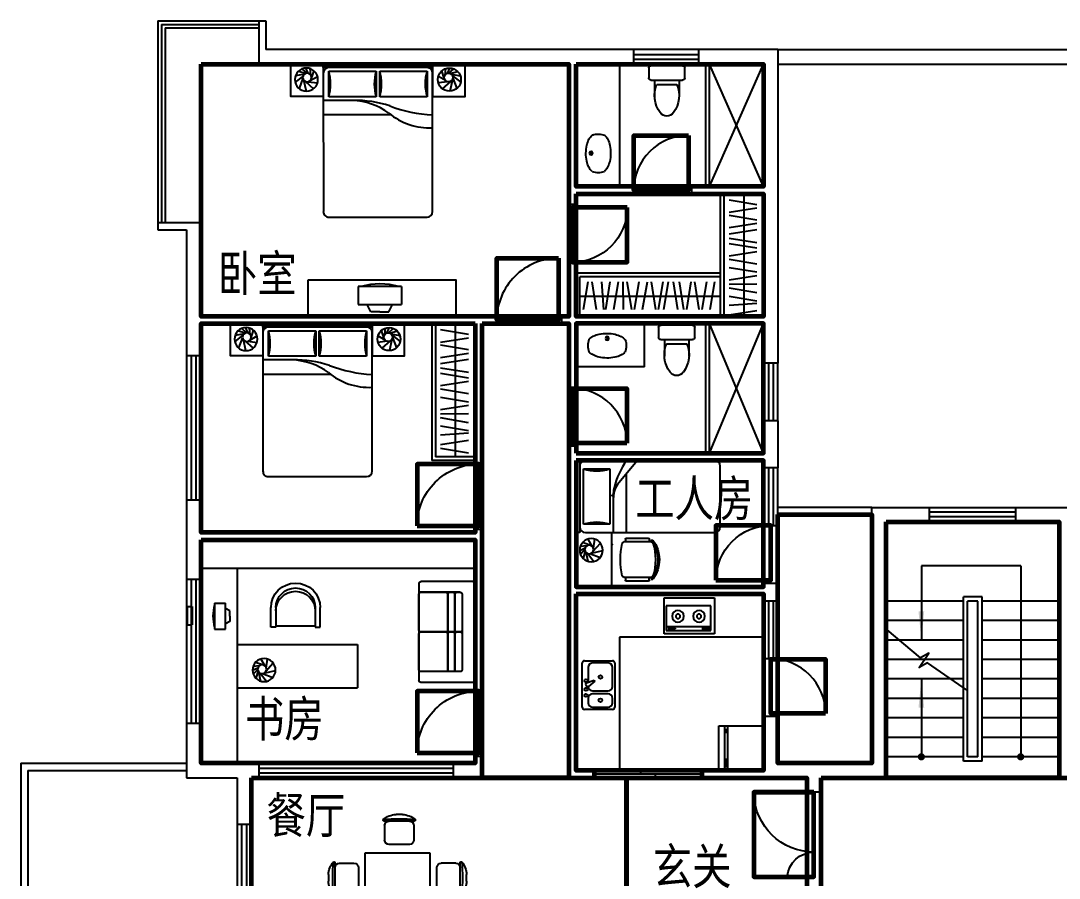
# Model space of a CAD drawing. Extents: x -503649 to -477249, y -718488 to -695588.
# Drawn here: x -503649 to -489249, y -707482 to -695588 of the extents above; entities that cross this region are included whole.
import ezdxf
from ezdxf.enums import TextEntityAlignment as Align

# ---------------------------------------------------------------- set-up
doc = ezdxf.new("R2010")
doc.units = 0
doc.header["$LTSCALE"] = 1000
doc.header["$MEASUREMENT"] = 0
doc.layers.get('0').update_dxf_attribs({"linetype": 'CONTINUOUS'})
for name, color, linetype in [('4-BACLONY', 6, 'CONTINUOUS'), ('7-SAN', 245, 'CONTINUOUS'), ('FURN', 8, 'CONTINUOUS'), ('I-FURN', 8, 'CONTINUOUS'), ('STAIR', 3, 'CONTINUOUS'), ('WALL', 2, 'CONTINUOUS'), ('WINDOW', 4, 'CONTINUOUS'), ('WINDOW_TEXT', 7, 'CONTINUOUS'), ('字', 7, 'CONTINUOUS')]:
    doc.layers.add(name, color=color, linetype=linetype)
for name, color, linetype, lineweight in [('GT_书房', 90, 'CONTINUOUS', 60), ('GT_卧室', 1, 'CONTINUOUS', 60), ('GT_卫生间', 5, 'CONTINUOUS', 60), ('GT_厨房', 4, 'CONTINUOUS', 60), ('GT_楼梯', 130, 'CONTINUOUS', 60), ('GT_玄关', 40, 'CONTINUOUS', 60), ('GT_衣帽间', 90, 'CONTINUOUS', 60), ('GT_过道', 30, 'CONTINUOUS', 60), ('GT_门', 3, 'CONTINUOUS', 60), ('GT_阳台', 6, 'CONTINUOUS', 60), ('GT_餐厅', 3, 'CONTINUOUS', 60)]:
    doc.layers.add(name, color=color, linetype=linetype, lineweight=lineweight)
doc.styles.add('-宋体', font='', dxfattribs={"width": 0.6})
doc.styles.add('ATT', font='TXT')
doc.styles.add('DIM_FONT', font='ZBTXT.shx', dxfattribs={"width": 0.8})
doc.styles.add('SIMPLEX', font='SIMPLEX.SHX')
doc.styles.get('-宋体').set_extended_font_data('SimSun')

# ---------------------------------------------------------------- blocks, each defined once
blk = doc.blocks.new('_ARROW')
blk.add_solid([(0, 0), (-1, 0.1), (-1, -0.1)])
blk = doc.blocks.new('M_A17ORW')
at = {"const_width": 0.02}
for points in [[(-0.481, -0.001), (-0.481, -0.308)], [(0.481, 0.001), (0.481, -0.691)]]:
    blk.add_lwpolyline(points, dxfattribs=at)
for centre, radius, start, end in [((-0.501, -0.003), 0.307, 274.2492, 0.2101), ((0.505, 0.002), 0.699, 180.2762, 268.0603)]:
    blk.add_arc(centre, radius, start, end)
blk = doc.blocks.new('_WBLK')
for p, q in [((-0.5, 0.5), (0.5, 0.5)), ((0.5, 0.1667), (-0.5, 0.1667)), ((0.5, -0.1667), (-0.5, -0.1667)), ((-0.5, -0.5), (0.5, -0.5))]:
    blk.add_line(p, q)
at = {"layer": 'WINDOW_TEXT', "style": 'SIMPLEX', "flags": 9}
blk.add_attdef('A', text='', height=1, dxfattribs=at).set_placement((0, 1.5), align=Align.MIDDLE)
blk = doc.blocks.new('_DBLK')
blk.add_line((-0.45, 0), (-0.45, -0.95))
blk.add_arc((-0.45, 0), 0.95, 270, 0)
at = {"layer": 'WINDOW_TEXT', "style": 'SIMPLEX', "flags": 9}
blk.add_attdef('A', text='', height=1, dxfattribs=at).set_placement((0, 1.5), align=Align.MIDDLE)
blk = doc.blocks.new('M_C5')
for p, q in [((-60, 63), (-50, 152)), ((-28, 86), (7, 160)), ((-9, 88), (59, 149)), ((-54, -14), (-154, 45)), ((-71, 21), (-106, 120)), ((12, 83), (112, 114)), ((26, 75), (152, 50)), ((42, 53), (156, -35)), ((48, 21), (102, -123)), ((-26, -30), (-153, -47)), ((14, -26), (-99, -126)), ((41, -2), (5, -160))]:
    blk.add_line(p, q)
for centre, radius in [((0, 0), 160), ((-11, 28), 60)]:
    blk.add_circle(centre, radius)
at = {"width": 0.8, "flags": 9}
for tag in ['XSIZE', 'YSIZE']:
    blk.add_attdef(tag, (0, 0), '', height=0.5, dxfattribs=at)
blk = doc.blocks.new('A$C5AB8049F')
for p, q in [((1964, 2125), (450, 2124)), ((450, 2074), (450, 2124)), ((1964, 2074), (450, 2074)), ((526, 2023), (1182, 2023)), ((526, 1670), (526, 2023)), ((1182, 2023), (1182, 1670)), ((1232, 2023), (1889, 2024)), ((1232, 1670), (1232, 2023)), ((1889, 2024), (1889, 1670)), ((1964, 2074), (1964, 2125)), ((450, 1998), (451, 76)), ((1965, 76), (1964, 1998)), ((867, 1620), (450, 1619)), ((1182, 1670), (526, 1670)), ((1889, 1670), (1232, 1670)), ((1384, 1418), (450, 1418)), ((526, 0), (1889, 0))]:
    blk.add_line(p, q)
for points in [[(450, 2124), (450, 1674), (0, 1674), (0, 2124)], [(1965, 2124), (1965, 1674), (2415, 1674), (2415, 2124)]]:
    blk.add_lwpolyline(points, close=True)
for centre, radius, start, end in [((526, 1998), 75.7, 90.0165, 180.0165), ((-80, 1846), 631, 343.7563, 16.2767), ((1788, 1847), 631, 163.7563, 196.2767), ((627, 1847), 631, 343.7563, 16.2767), ((2494, 1847), 631, 163.7563, 196.2767), ((1889, 1998), 75.7, 0.0165, 90.0165), ((813, 693), 928, 53.9762, 87.4767), ((888, 36), 1584, 72.2132, 90.7584), ((1926, 2131), 892, 230.4704, 272.4493), ((2049, 3273), 1857, 248.6096, 267.4005), ((526, 76), 75.7, 180.0165, 270.0165), ((1889, 76), 75.7, 270.0165, 0.0165)]:
    blk.add_arc(centre, radius, start, end)
at = {"extrusion": (0, 0, -1), "zscale": -1, "rotation": 359.983475791321}
blk.add_blockref('M_C5', (-216, 1908), dxfattribs=at)
at = {"rotation": 359.9834757913209}
blk.add_blockref('M_C5', (2199, 1908), dxfattribs=at)
blk = doc.blocks.new('A$C748C4E89')
for p, q in [((-250, 0), (-250, -600)), ((-250, 0), (0, 0)), ((0, -600), (0, 0)), ((100, -175), (0, -125)), ((100, -300), (100, -175)), ((100, -425), (0, -475)), ((100, -300), (100, -425)), ((-250, -600), (0, -600))]:
    blk.add_line(p, q)
blk.add_arc((637.5, -300), 925, 163.62955, 196.37045)
blk = doc.blocks.new('A$C465575F6')
for p, q in [((0, 529), (0, 669)), ((30, 699), (470, 699)), ((500, 669), (500, 529)), ((470, 499), (30, 499)), ((80, 499), (80, 269)), ((390, 439), (110, 439)), ((420, 499), (420, 269))]:
    blk.add_line(p, q)
for centre, radius, start, end in [((30, 669), 30, 90, 180), ((470, 669), 30, 0, 90), ((30, 529), 30, 180, 270), ((477, 286), 398, 157.4505, 216.6381), ((23, 286), 398, 323.3619, 22.5495), ((470, 529), 30, 270, 0), ((250, 110), 110, 213.4509, 326.5491)]:
    blk.add_arc(centre, radius, start, end)
blk = doc.blocks.new('A$C7F224953')
for p, q in [((513, 86, 0), (516, 88, 0)), ((516, 92, 0), (516, 89, 0))]:
    blk.add_line(p, q)
at = {"elevation": 0}
for points in [[(513, 261, 0.091341), (457, 304, 0.066287), (374, 332, 0.052428), (263, 343, 0.052428), (153, 330, 0.066287), (70, 300, 0.091756), (14, 256, 0.171377)], [(12, 87, -0.172546), (14, 256, -0.726395)], [(518, 91, 0.172546), (514, 261, 0.726395)], [(12, 87, 0.098208), (73, 40, 0.066287), (156, 11, 0.052428), (266, 1, 0.052428), (376, 13, 0.066287), (459, 43, 0.093876), (516, 89, 0.171377)]]:
    blk.add_lwpolyline(points, format="xyb", dxfattribs=at)
for radius in [25, 15]:
    blk.add_circle((266, 71, 0), radius)
blk.add_arc((515, 89, 0), 1, 311.8531, 0.5307)
at = {"style": 'DIM_FONT', "oblique": 0, "width": 0.8, "flags": 9}
for tag in ['YSIZE', 'XSIZE', 'YSIZE', 'XSIZE']:
    blk.add_attdef(tag, (266, 1, 0), '', height=0.5, rotation=180.5307, dxfattribs=at)
blk = doc.blocks.new('11PTVN02')
at = {"color": 0, "linetype": 'ByBlock'}
for p, q in [((14, 24), (4, 24)), ((4, 24), (4, 0)), ((14, 0), (14, 24)), ((0, 17), (4, 19)), ((0, 12), (0, 17)), ((0, 12), (0, 7)), ((0, 7), (4, 5)), ((14, 0), (4, 0))]:
    blk.add_line(p, q, dxfattribs=at)
blk.add_arc((-21.5, 12), 37, 343.62955, 16.37045, dxfattribs=at)
at = {"color": 0, "linetype": 'ByBlock', "style": 'ATT'}
for tag, p, flags in [('ITEM', (1, -12), 3), ('ROOM_NUMBER', (1, -20), 1), ('WIDTH', (1, -29), 3), ('DEPTH', (1, -38), 3)]:
    blk.add_attdef(tag, p, '', height=6, dxfattribs=dict(at, flags=flags))
blk = doc.blocks.new('-TV')
at = {"xscale": 25, "yscale": 25, "zscale": 25}
blk.add_blockref('11PTVN02', (-1, -1), dxfattribs=at)
blk = doc.blocks.new('A$C0A37780B')
at = {"layer": 'FURN'}
for p, q in [((0, 0, 0), (0, 273, 0)), ((68, 273, 0), (68, 0, 0)), ((614, 273, 0), (614, 0, 0)), ((683, 0, 0), (683, 273, 0)), ((614, 23, 0), (68, 23, 0)), ((68, 0, 0), (0, 0, 0)), ((614, 0, 0), (683, 0, 0))]:
    blk.add_line(p, q, dxfattribs=at)
for centre, radius in [((341, 273), 341), ((341, 273), 273), ((341, 227), 273)]:
    blk.add_arc(centre, radius, 0, 180, dxfattribs=at)
blk = doc.blocks.new('M_C35IFY')
for p, q in [((-675, 1), (675, 1)), ((-550, -574), (-550, 1)), ((550, -574), (550, 1)), ((-700, -754), (-700, -24)), ((700, -754), (700, -24)), ((-525, -599), (525, -599)), ((-675, -779), (675, -779))]:
    blk.add_line(p, q)
for points in [[(-525, -399), (-25, -399, 0.414214), (0, -374), (0, -24, 0.414214), (-25, 1), (-525, 1, 0.414214), (-550, -24), (-550, -374, 0.414214)], [(25, -399), (525, -399, 0.414214), (550, -374), (550, -24, 0.414214), (525, 1), (25, 1, 0.414214), (0, -24), (0, -374, 0.414214)], [(-525, -499), (-25, -499, 0.414214), (0, -474), (0, -424, 0.414214), (-25, -399), (-525, -399, 0.414214), (-550, -424), (-550, -474, 0.414214)], [(25, -499), (525, -499, 0.414214), (550, -474), (550, -424, 0.414214), (525, -399), (25, -399, 0.414214), (0, -424), (0, -474, 0.414214)], [(-525, -599), (-25, -599, 0.414214), (0, -574), (0, -524, 0.414214), (-25, -499), (-525, -499, 0.414214), (-550, -524), (-550, -574, 0.414214)], [(25, -599), (525, -599, 0.414214), (550, -574), (550, -524, 0.414214), (525, -499), (25, -499, 0.414214), (0, -524), (0, -574, 0.414214)]]:
    blk.add_lwpolyline(points, format="xyb", close=True)
for centre, start, end in [((-675, -24), 90, 180), ((675, -24), 360, 90), ((-525, -574), 180, 270), ((525, -574), 270, 360), ((-675, -754), 180, 270), ((675, -754), 270, 360)]:
    blk.add_arc(centre, 25, start, end)
at = {"width": 0.8, "flags": 9}
for tag in ['XSIZE', 'YSIZE']:
    blk.add_attdef(tag, (0, 0), '', height=0.5, dxfattribs=at)
blk = doc.blocks.new('A$C48275918')
at = {"linetype": 'ByBlock'}
for p, q in [((52, 1000), (0, 1000)), ((0, 1000), (0, 0)), ((52, 1000), (52, 0)), ((104, 883), (467, 883)), ((104, 117), (104, 883)), ((1922, 1000), (130, 1000)), ((467, 883), (467, 117)), ((853, 1000), (593, 690)), ((2000, 78), (2000, 922)), ((701, 0), (701, 818)), ((519, 0), (519, 551)), ((467, 117), (104, 117)), ((52, 0), (0, 0)), ((130, 0), (1922, 0))]:
    blk.add_line(p, q, dxfattribs=at)
for centre, radius, start, end in [((130, 922), 77.9, 90, 180), ((286, 1506), 649, 253.7398, 286.2602), ((1556, 378), 1057, 143.9798, 166.6072), ((1922, 922), 77.9, 0, 90), ((831, 489), 312, 139.8941, 180), ((831, 551), 312, 166.6072, 180), ((130, 78), 77.9, 180, 270), ((286, -506), 649, 73.7398, 106.2602), ((1922, 78), 77.9, 270, 0)]:
    blk.add_arc(centre, radius, start, end, dxfattribs=at)
blk = doc.blocks.new('A$C18F21210')
at = {"xscale": -1, "rotation": 90}
blk.add_blockref('A$C48275918', (1000, 0), dxfattribs=at)
blk = doc.blocks.new('Chair-02')
at = {"color": 0, "linetype": 'ByBlock'}
for p, q in [((-295, 150), (-295, 461)), ((-285, 471), (-255, 471)), ((-245, 108), (-245, 494)), ((245, 494), (245, 108)), ((255, 471), (285, 471)), ((295, 461), (295, 150)), ((-285, 140), (-255, 140)), ((-270, 117), (-270, 90)), ((285, 140), (255, 140)), ((270, 118), (270, 91))]:
    blk.add_line(p, q, dxfattribs=at)
for points in [[(-245, 494, -0.296113), (-223, 516, -0.104755)], [(245, 494, 0.296113), (223, 516, 0.104755)]]:
    blk.add_lwpolyline(points, format="xyb", dxfattribs=at)
for centre, radius, start, end in [((-285, 461), 10, 90, 180), ((-255, 461), 10, 360, 90), ((0, -512), 1052, 77.6441, 102.3559), ((255, 461), 10, 90, 180), ((285, 461), 10, 0, 90), ((-285, 150), 10, 180, 270), ((-255, 150), 10, 270, 0), ((255, 150), 10, 180, 270), ((285, 150), 10, 270, 0), ((-1, 443), 423, 230.367, 309.7928), ((-1, 447), 447, 232.9227, 307.2055), ((-225, 108), 20, 180, 250.8394), ((-1, 837), 783, 252.8751, 287.2691), ((225, 108), 20, 289.3223, 0)]:
    blk.add_arc(centre, radius, start, end, dxfattribs=at)
blk = doc.blocks.new('A$C4151635E')
for p, q in [((501, 700), (1, 700)), ((1, 700), (1, 0)), ((114, 51), (114, 673)), ((114, 673), (456, 673)), ((400, 673), (400, 51)), ((423, 641), (434, 641)), ((432, 630), (449, 630)), ((432, 566), (432, 630)), ((449, 630), (449, 566)), ((456, 673), (456, 51)), ((501, 0), (501, 700)), ((424, 549), (434, 549)), ((449, 566), (432, 566)), ((423, 168), (434, 168)), ((432, 93), (432, 157)), ((432, 157), (449, 157)), ((449, 157), (449, 93)), ((456, 51), (114, 51)), ((424, 76), (434, 76)), ((449, 93), (432, 93)), ((1, 0), (501, 0))]:
    blk.add_line(p, q)
for points in [[(424, 549, -0.259034), (420, 551, -0.076276), (416, 563, -0.036515), (413, 576, -0.026615), (412, 595, -0.026615), (413, 614, -0.036515), (416, 627, -0.076276), (420, 639, -0.259034), (424, 641, -0.078462), (425, 641, -0.056762)], [(434, 549, -0.259034), (431, 551, -0.076276), (426, 563, -0.036515), (424, 576, -0.026615), (423, 595, -0.026615), (424, 614, -0.036515), (426, 627, -0.076276), (431, 639, -0.259034), (434, 641, -0.259034), (438, 639, -0.056762), (442, 630, -0.036515)], [(444, 566, -0.008736), (443, 563, -0.076276), (438, 551, -0.259034), (434, 549, -0.259034)], [(424, 76, -0.259034), (420, 78, -0.076276), (416, 90, -0.036515), (413, 103, -0.026615), (412, 122, -0.026615), (413, 141, -0.036515), (416, 154, -0.076276), (420, 166, -0.259034), (424, 168, -0.078462), (425, 168, -0.056762)], [(434, 76, -0.259034), (431, 78, -0.076276), (426, 90, -0.036515), (424, 103, -0.026615), (423, 122, -0.026615), (424, 141, -0.036515), (426, 154, -0.076276), (431, 166, -0.259034), (434, 168, -0.259034), (438, 166, -0.056762), (442, 157, -0.036515)], [(444, 93, -0.008736), (443, 90, -0.076276), (438, 78, -0.259034), (434, 76, -0.259034)]]:
    blk.add_lwpolyline(points, format="xyb")
for centre, radius in [((259, 508), 82.5), ((259, 508), 31.6), ((259, 216), 82.5), ((259, 216), 31.6)]:
    blk.add_circle(centre, radius)
at = {"style": 'DIM_FONT', "oblique": -180, "text_generation_flag": 4, "width": 0.8, "flags": 9}
for tag in ['YSIZE', 'XSIZE']:
    blk.add_attdef(tag, (1, 700), '', height=0.5, rotation=270, dxfattribs=at)
blk = doc.blocks.new('M_E25ESP')
at = {"color": 0, "linetype": 'ByBlock'}
for p, q in [((0, -307), (0, 307)), ((31, 338), (419, 338)), ((358, 307), (143, 307)), ((450, 307), (450, -307)), ((82, 245), (82, 40)), ((419, -20), (419, 245)), ((48, 2), (57, -12)), ((59, 31), (163, 70)), ((173, 53), (87, -18)), ((163, 70), (173, 53)), ((143, -82), (358, -82)), ((358, -123), (143, -123)), ((82, -184), (82, -245)), ((419, -245), (419, -184)), ((419, -338), (31, -338)), ((143, -307), (358, -307))]:
    blk.add_line(p, q, dxfattribs=at)
for centre, radius in [((51, 61), 20.5), ((251, 112), 25.6), ((51, -61), 20.5), ((51, -143), 20.5), ((251, -210), 25.6)]:
    blk.add_circle(centre, radius, dxfattribs=at)
for centre, radius, start, end in [((31, 307), 30.7, 90, 180), ((143, 245), 61.4, 90, 180), ((358, 245), 61.4, 0, 90), ((419, 307), 30.7, 0, 90), ((66, 12), 20.5, 110.5377, 210), ((74, -2), 20.5, 210, 309.4623), ((143, -20), 61.4, 180, 270), ((143, -184), 61.4, 90, 180), ((358, -20), 61.4, 270, 0), ((358, -184), 61.4, 0, 90), ((143, -245), 61.4, 180, 270), ((358, -245), 61.4, 270, 0), ((31, -307), 30.7, 180, 270), ((419, -307), 30.7, 270, 0)]:
    blk.add_arc(centre, radius, start, end, dxfattribs=at)
at = {"style": 'DIM_FONT', "width": 0.8, "flags": 9}
for tag in ['XSIZE', 'YSIZE']:
    blk.add_attdef(tag, (0, 0), '', height=0.5, dxfattribs=at)
blk = doc.blocks.new('A$C4ACD359F')
at = {"layer": '7-SAN'}
for p, q in [((0, -621), (0, 0)), ((0, 0), (621, 0)), ((497, 0), (497, -621)), ((538, 0), (538, -621)), ((621, 0), (621, -621)), ((517, -41), (517, -166)), ((517, -517), (517, -580)), ((621, -621), (0, -621))]:
    blk.add_line(p, q, dxfattribs=at)
blk = doc.blocks.new('M_C30XGI')
for p, q in [((-869, 988), (-409, 988)), ((-689, 1088), (-589, 1088)), ((-238, 988), (222, 988)), ((-57, 1088), (42, 1088)), ((394, 988), (854, 988)), ((574, 1088), (673, 1088)), ((-864, 920), (-864, 695)), ((-414, 920), (-414, 695)), ((-233, 920), (-233, 695)), ((217, 920), (217, 695)), ((399, 920), (399, 695)), ((849, 920), (849, 695)), ((-1023, 524), (-1023, -476)), ((977, 524), (-1023, 524)), ((-797, 628), (-482, 628)), ((-165, 628), (150, 628)), ((466, 628), (781, 628)), ((977, -476), (977, 524)), ((-1514, -232), (-1514, 228)), ((-1447, 223), (-1222, 223)), ((1400, 223), (1175, 223)), ((1467, 228), (1467, -232)), ((-1614, -52), (-1614, 47)), ((-1154, -160), (-1154, 155)), ((1107, 155), (1107, -160)), ((1567, 47), (1567, -52)), ((-1447, -227), (-1222, -227)), ((1400, -227), (1175, -227)), ((-1023, -476), (977, -476)), ((-482, -580), (-797, -580)), ((150, -580), (-165, -580)), ((781, -580), (466, -580)), ((-864, -873), (-864, -648)), ((-414, -873), (-414, -648)), ((-233, -873), (-233, -648)), ((217, -873), (217, -648)), ((399, -873), (399, -648)), ((849, -873), (849, -648)), ((-409, -940), (-869, -940)), ((222, -940), (-238, -940)), ((854, -940), (394, -940)), ((-589, -1040), (-689, -1040)), ((42, -1040), (-57, -1040)), ((673, -1040), (574, -1040))]:
    blk.add_line(p, q)
for centre, radius, start, end in [((-878, 1004), 10, 130.7265, 202.67), ((-869, 1008), 20, 202.67, 270), ((-679, 772), 316, 91.7651, 130.7265), ((-639, -1690), 2713, 84.8023, 95.1977), ((-797, 920), 67.5, 90, 180), ((-599, 772), 316, 49.2735, 88.2349), ((-482, 920), 67.5, 0, 90), ((-409, 1008), 20, 270, 337.33), ((-400, 1004), 10, 337.33, 49.2735), ((-247, 1004), 10, 130.7265, 202.67), ((-238, 1008), 20, 202.67, 270), ((-48, 772), 316, 91.7651, 130.7265), ((-8, -1690), 2713, 84.8023, 95.1977), ((-165, 920), 67.5, 90, 180), ((32, 772), 316, 49.2735, 88.2349), ((150, 920), 67.5, 0, 90), ((222, 1008), 20, 270, 337.33), ((232, 1004), 10, 337.33, 49.2735), ((384, 1004), 10, 130.7265, 202.67), ((394, 1008), 20, 202.67, 270), ((584, 772), 316, 91.7651, 130.7265), ((624, -1690), 2713, 84.8023, 95.1977), ((466, 920), 67.5, 90, 180), ((664, 772), 316, 49.2735, 88.2349), ((781, 920), 67.5, 0, 90), ((854, 1008), 20, 270, 337.33), ((863, 1004), 10, 337.33, 49.2735), ((-797, 695), 67.5, 180, 270), ((-482, 695), 67.5, 270, 0), ((-165, 695), 67.5, 180, 270), ((150, 695), 67.5, 270, 0), ((466, 695), 67.5, 180, 270), ((781, 695), 67.5, 270, 0), ((-1299, 38), 316, 139.2735, 178.2349), ((1164, -2), 2713, 174.8023, 185.1977), ((-1530, 237), 10, 67.33, 139.2735), ((-1534, 228), 20, 0, 67.33), ((-1447, 155), 67.5, 90, 180), ((-1222, 155), 67.5, 0, 90), ((1175, 155), 67.5, 90, 180), ((1400, 155), 67.5, 0, 90), ((1487, 228), 20, 112.67, 180), ((1484, 237), 10, 40.7265, 112.67), ((-1210, -2), 2713, 354.8023, 5.1977), ((1252, 38), 316, 1.7651, 40.7265), ((-1299, -42), 316, 181.7651, 220.7265), ((-1447, -160), 67.5, 180, 270), ((-1222, -160), 67.5, 270, 0), ((1175, -160), 67.5, 180, 270), ((1400, -160), 67.5, 270, 0), ((1252, -42), 316, 319.2735, 358.2349), ((-1530, -241), 10, 220.7265, 292.67), ((-1534, -232), 20, 292.67, 0), ((1487, -232), 20, 180, 247.33), ((1484, -241), 10, 247.33, 319.2735), ((-797, -648), 67.5, 90, 180), ((-482, -648), 67.5, 0, 90), ((-165, -648), 67.5, 90, 180), ((150, -648), 67.5, 0, 90), ((466, -648), 67.5, 90, 180), ((781, -648), 67.5, 0, 90), ((-869, -960), 20, 90, 157.33), ((-878, -957), 10, 157.33, 229.2735), ((-797, -873), 67.5, 180, 270), ((-482, -873), 67.5, 270, 0), ((-409, -960), 20, 22.67, 90), ((-400, -957), 10, 310.7265, 22.67), ((-247, -957), 10, 157.33, 229.2735), ((-238, -960), 20, 90, 157.33), ((-165, -873), 67.5, 180, 270), ((150, -873), 67.5, 270, 0), ((222, -960), 20, 22.67, 90), ((232, -957), 10, 310.7265, 22.67), ((384, -957), 10, 157.33, 229.2735), ((394, -960), 20, 90, 157.33), ((466, -873), 67.5, 180, 270), ((781, -873), 67.5, 270, 0), ((854, -960), 20, 22.67, 90), ((863, -957), 10, 310.7265, 22.67), ((-679, -725), 316, 229.2735, 268.2349), ((-639, 1737), 2713, 264.8023, 275.1977), ((-599, -725), 316, 271.7651, 310.7265), ((-8, 1737), 2713, 264.8023, 275.1977), ((-48, -725), 316, 229.2735, 268.2349), ((32, -725), 316, 271.7651, 310.7265), ((584, -725), 316, 229.2735, 268.2349), ((624, 1737), 2713, 264.8023, 275.1977), ((664, -725), 316, 271.7651, 310.7265)]:
    blk.add_arc(centre, radius, start, end)
at = {"width": 0.8, "flags": 9}
for tag in ['XSIZE', 'YSIZE']:
    blk.add_attdef(tag, (0, 0), '', height=0.5, dxfattribs=at)

msp = doc.modelspace()

# ---------------------------------------------------------------- linework, layer by layer
at = {"layer": '4-BACLONY'}
for p, q in [((-493149, -695988), (-487749, -695988)), ((-493149, -696188), (-487749, -696188)), ((-491849, -702338), (-493149, -702338)), ((-491849, -702438), (-493149, -702438)), ((-503649, -705888), (-501349, -705888)), ((-503649, -705888), (-503649, -710088)), ((-503549, -705988), (-503549, -709988)), ((-503549, -705988), (-501349, -705988))]:
    msp.add_line(p, q, dxfattribs=at)
at = {"layer": '7-SAN'}
for p, q in [((-495349, -696188), (-495349, -697888)), ((-494149, -697888), (-494149, -696188)), ((-494099, -697888), (-494099, -696188)), ((-494099, -697888), (-493349, -696188)), ((-493349, -697888), (-494099, -696188)), ((-494999, -700388), (-494999, -699788)), ((-494149, -701588), (-494149, -699788)), ((-494099, -701588), (-494099, -699788)), ((-494099, -701588), (-493349, -699788)), ((-493349, -701588), (-494099, -699788)), ((-494999, -700388), (-495949, -700388)), ((-495349, -704138), (-495349, -705988)), ((-493349, -704138), (-495349, -704138))]:
    msp.add_line(p, q, dxfattribs=at)
at = {"layer": 'FURN'}
for p, q in [((-497349, -703188), (-501149, -703188)), ((-500649, -703188), (-500649, -705888)), ((-501339, -703712), (-501273, -703712)), ((-501339, -703974), (-501339, -703712)), ((-501273, -703712), (-501273, -703969)), ((-501277, -703974), (-501339, -703974)), ((-500649, -704240, 0), (-498982, -704240, 0)), ((-498982, -704240, 0), (-498982, -704840, 0)), ((-500649, -704840, 0), (-498982, -704840, 0))]:
    msp.add_line(p, q, dxfattribs=at)
for p in [(-495449, -702171), (-495449, -702855)]:
    msp.add_point(p, dxfattribs=at)
at = {"layer": 'GT_书房'}
msp.add_lwpolyline([(-501149, -702788), (-497349, -702788), (-497349, -705888), (-501149, -705888), (-501149, -702788)], dxfattribs=at)
at = {"layer": 'GT_卧室'}
for points in [[(-501149, -696188), (-496049, -696188), (-496049, -699688), (-501149, -699688), (-501149, -696188)], [(-497349, -699788), (-497349, -702688), (-501149, -702688), (-501149, -699788), (-497349, -699788)], [(-495949, -701688), (-495949, -703438), (-493349, -703438), (-493349, -701688), (-495949, -701688)]]:
    msp.add_lwpolyline(points, dxfattribs=at)
at = {"layer": 'GT_卫生间'}
for points in [[(-495949, -696188), (-493349, -696188), (-493349, -697888), (-495949, -697888), (-495949, -696188)], [(-495949, -701588), (-493349, -701588), (-493349, -699788), (-495949, -699788), (-495949, -701588)]]:
    msp.add_lwpolyline(points, dxfattribs=at)
at = {"layer": 'GT_厨房'}
msp.add_lwpolyline([(-495949, -703538), (-493349, -703538), (-493349, -705988), (-495949, -705988), (-495949, -703538)], dxfattribs=at)
at = {"layer": 'GT_楼梯'}
msp.add_lwpolyline([(-491649, -702538), (-489249, -702538), (-489249, -706088), (-491649, -706088), (-491649, -702538)], dxfattribs=at)
at = {"layer": 'GT_玄关'}
msp.add_lwpolyline([(-495249, -706088), (-492749, -706088), (-492749, -710088), (-495249, -710088), (-495249, -706088)], dxfattribs=at)
at = {"layer": 'GT_衣帽间'}
msp.add_lwpolyline([(-495949, -697988), (-493349, -697988), (-493349, -699688), (-495949, -699688), (-495949, -697988)], dxfattribs=at)
at = {"layer": 'GT_过道'}
for points in [[(-497249, -699788), (-496049, -699788), (-496049, -706088), (-497249, -706088), (-497249, -699788)], [(-492549, -706088), (-488349, -706088), (-488349, -707688), (-492549, -707688), (-492549, -706088)]]:
    msp.add_lwpolyline(points, dxfattribs=at)
at = {"layer": 'GT_门'}
for points in [[(-494389, -697178), (-494389, -697938), (-495149, -697938), (-495149, -697178), (-494389, -697178)], [(-495239, -698178), (-495999, -698178), (-495999, -698938), (-495239, -698938), (-495239, -698178)], [(-496194, -698883), (-496194, -699738), (-497049, -699738), (-497049, -698883), (-496194, -698883)], [(-495245, -701448), (-496005, -701448), (-496005, -700688), (-495245, -700688), (-495245, -701448)], [(-498154, -702593), (-497299, -702593), (-497299, -701738), (-498154, -701738), (-498154, -702593)], [(-494009, -703348), (-493249, -703348), (-493249, -702588), (-494009, -702588), (-494009, -703348)], [(-492489, -705198), (-493249, -705198), (-493249, -704445), (-492489, -704445), (-492489, -705198)], [(-498154, -705743), (-497299, -705743), (-497299, -704888), (-498154, -704888), (-498154, -705743)], [(-495699, -705988), (-495699, -706088), (-494199, -706088), (-494199, -705988), (-495699, -705988)], [(-492652, -706288), (-493486, -706288), (-493486, -707465), (-492651, -707465), (-492652, -706288)]]:
    msp.add_lwpolyline(points, dxfattribs=at)
at = {"layer": 'GT_阳台'}
msp.add_lwpolyline([(-493149, -702438), (-491849, -702438), (-491849, -705888), (-493149, -705888), (-493149, -702438)], dxfattribs=at)
at = {"layer": 'GT_餐厅'}
msp.add_lwpolyline([(-500449, -706088), (-495249, -706088), (-495249, -709888), (-500449, -709888), (-500449, -706088)], dxfattribs=at)
at = {"layer": 'I-FURN'}
for p, q in [((-493949, -697988), (-493949, -699688)), ((-493899, -697988), (-493899, -699688)), ((-493442, -698140), (-493828, -698077)), ((-493624, -697988), (-493624, -699688)), ((-493828, -698244), (-493442, -698184)), ((-493442, -698353), (-493828, -698290)), ((-493828, -698458), (-493442, -698397)), ((-493828, -698543), (-493442, -698482)), ((-493442, -698669), (-493828, -698606)), ((-493442, -698744), (-493828, -698681)), ((-493828, -698849), (-493442, -698788)), ((-493442, -698965), (-493828, -698899)), ((-493949, -699088), (-495949, -699088)), ((-495949, -699688), (-495949, -699088)), ((-493442, -699077), (-493828, -699014)), ((-495899, -699688), (-495899, -699138)), ((-493949, -699138), (-495899, -699138)), ((-495846, -699595), (-495783, -699209)), ((-495730, -699209), (-495669, -699595)), ((-495596, -699209), (-495567, -699595)), ((-495537, -699595), (-495474, -699209)), ((-495425, -699595), (-495359, -699209)), ((-495301, -699209), (-495296, -699595)), ((-495243, -699209), (-495182, -699595)), ((-495138, -699595), (-495076, -699209)), ((-495026, -699595), (-494960, -699209)), ((-494910, -699209), (-494849, -699595)), ((-494806, -699595), (-494743, -699209)), ((-494730, -699595), (-494667, -699209)), ((-494604, -699209), (-494543, -699595)), ((-494519, -699209), (-494458, -699595)), ((-494415, -699595), (-494352, -699209)), ((-494306, -699209), (-494245, -699595)), ((-494201, -699595), (-494138, -699209)), ((-494089, -699595), (-494023, -699209)), ((-493828, -699181), (-493442, -699121)), ((-493828, -699240), (-493442, -699235)), ((-493442, -699364), (-493828, -699297)), ((-493949, -699413), (-495899, -699413)), ((-493442, -699476), (-493828, -699413)), ((-493828, -699534), (-493442, -699506)), ((-493828, -699668), (-493442, -699608)), ((-497949, -699788), (-497949, -701688)), ((-497899, -699788), (-497899, -701638)), ((-497624, -699788), (-497624, -701638)), ((-497442, -699940), (-497828, -699877)), ((-497828, -700044), (-497442, -699984)), ((-497442, -700153), (-497828, -700090)), ((-497828, -700258), (-497442, -700197)), ((-497828, -700343), (-497442, -700282)), ((-497442, -700469), (-497828, -700406)), ((-497442, -700544), (-497828, -700481)), ((-497828, -700649), (-497442, -700588)), ((-497442, -700765), (-497828, -700699)), ((-497442, -700877), (-497828, -700814)), ((-497828, -700981), (-497442, -700921)), ((-497828, -701040), (-497442, -701035)), ((-497442, -701164), (-497828, -701097)), ((-497442, -701276), (-497828, -701213)), ((-497828, -701334), (-497442, -701306)), ((-497828, -701468), (-497442, -701408)), ((-497442, -701585), (-497828, -701522)), ((-497349, -701688), (-497949, -701688)), ((-497349, -701638), (-497899, -701638)), ((-495456, -702688), (-495456, -703438))]:
    msp.add_line(p, q, dxfattribs=at)
msp.add_lwpolyline([(-499668, -699188), (-499668, -699688), (-497610, -699688), (-497610, -699188)], close=True, dxfattribs=at)
at = {"layer": 'STAIR'}
for p, q in [((-489784, -703148, 0), (-491161, -703148, 0)), ((-491161, -703148, 0), (-491161, -704178, 0)), ((-489784, -703148, 0), (-489784, -705798, 0)), ((-490579, -705858), (-490579, -703578)), ((-490319, -703578), (-490579, -703578)), ((-490319, -705858), (-490319, -703578)), ((-490579, -703638), (-491649, -703638)), ((-490519, -705798), (-490519, -703638)), ((-490379, -703638), (-490519, -703638)), ((-490379, -705798), (-490379, -703638)), ((-489249, -703638), (-490319, -703638)), ((-490579, -703908), (-491649, -703908)), ((-489249, -703908), (-490319, -703908)), ((-490579, -704178), (-491649, -704178)), ((-489249, -704178), (-490319, -704178)), ((-490579, -704448), (-491649, -704448)), ((-489249, -704448), (-490319, -704448)), ((-490579, -704718), (-491649, -704718)), ((-491161, -704718, 0), (-491161, -705798, 0)), ((-489249, -704718), (-490319, -704718)), ((-490579, -704988), (-491649, -704988)), ((-489249, -704988), (-490319, -704988)), ((-490579, -705258), (-491649, -705258)), ((-489249, -705258), (-490319, -705258)), ((-490579, -705528), (-491649, -705528)), ((-489249, -705528), (-490319, -705528)), ((-490579, -705798), (-491649, -705798)), ((-490319, -705858), (-490579, -705858)), ((-490379, -705798), (-490519, -705798)), ((-489249, -705798), (-490319, -705798))]:
    msp.add_line(p, q, dxfattribs=at)
at = {"layer": 'STAIR', "elevation": 0}
msp.add_lwpolyline([(-490519, -704876), (-491075, -704493), (-491192, -704557), (-491056, -704360), (-491174, -704425), (-491635, -704038)], dxfattribs=at)
at = {"layer": 'STAIR', "const_width": 50, "elevation": 0}
for points in [[(-491136, -705798, -1), (-491186, -705798, -1)], [(-489759, -705798, -1), (-489809, -705798, -1)]]:
    msp.add_lwpolyline(points, format="xyb", close=True, dxfattribs=at)
at = {"layer": 'WALL'}
for p, q in [((-500349, -695588), (-500349, -696188)), ((-500349, -695588), (-500249, -695588)), ((-500249, -695588), (-500249, -695988)), ((-495149, -695988), (-500249, -695988)), ((-495149, -696188), (-495149, -695988)), ((-494249, -696188), (-494249, -695988)), ((-493149, -695988), (-494249, -695988)), ((-493149, -695988), (-493149, -700338)), ((-496049, -696188), (-500349, -696188)), ((-496049, -696188), (-496049, -698138)), ((-495949, -696188), (-495949, -697888)), ((-495149, -696188), (-495949, -696188)), ((-493349, -696188), (-494249, -696188)), ((-493349, -696188), (-493349, -697888)), ((-495149, -697888), (-495949, -697888)), ((-495149, -697888), (-495149, -697988)), ((-493349, -697888), (-494349, -697888)), ((-494349, -697888), (-494349, -697988)), ((-495949, -697988), (-495949, -698138)), ((-495149, -697988), (-495949, -697988)), ((-493349, -697988), (-494349, -697988)), ((-493349, -697988), (-493349, -699688)), ((-495949, -698138), (-496049, -698138)), ((-501749, -698388), (-501149, -698388)), ((-501749, -698388), (-501749, -698488)), ((-501149, -698388), (-501149, -699688)), ((-501749, -698488), (-501349, -698488)), ((-501349, -698488), (-501349, -700238)), ((-495949, -698938), (-496049, -698938)), ((-496049, -698938), (-496049, -699688)), ((-495949, -698938), (-495949, -699688)), ((-497049, -699688), (-501149, -699688)), ((-497049, -699688), (-497049, -699788)), ((-496049, -699688), (-496149, -699688)), ((-496149, -699688), (-496149, -699788)), ((-493349, -699688), (-495949, -699688)), ((-501149, -699788), (-501149, -700238)), ((-497349, -699788), (-501149, -699788)), ((-497349, -699788), (-497349, -701738)), ((-497249, -699788), (-497249, -701738)), ((-497049, -699788), (-497249, -699788)), ((-496049, -699788), (-496149, -699788)), ((-496049, -699788), (-496049, -700688)), ((-493349, -699788), (-495949, -699788)), ((-495949, -699788), (-495949, -700688)), ((-493349, -699788), (-493349, -700338)), ((-501149, -700238), (-501349, -700238)), ((-493149, -700338), (-493349, -700338)), ((-495949, -700688), (-496049, -700688)), ((-493149, -701138), (-493349, -701138)), ((-493349, -701138), (-493349, -701588)), ((-493149, -701138), (-493149, -701788)), ((-496049, -701488), (-496049, -706088)), ((-495949, -701488), (-496049, -701488)), ((-495949, -701488), (-495949, -701588)), ((-493349, -701588), (-495949, -701588)), ((-493349, -701688), (-495949, -701688)), ((-495949, -703438), (-495949, -701688)), ((-493349, -701688), (-493349, -701688)), ((-493349, -701688), (-493349, -701788)), ((-497349, -701738), (-497249, -701738)), ((-493149, -701788), (-493349, -701788)), ((-501349, -702238), (-501349, -703338)), ((-501149, -702238), (-501349, -702238)), ((-501149, -702238), (-501149, -702688)), ((-491849, -702338), (-491049, -702338)), ((-491849, -705888), (-491849, -702338)), ((-491049, -702538), (-491049, -702338)), ((-489849, -702338), (-489049, -702338)), ((-489849, -702538), (-489849, -702338)), ((-491649, -702538), (-491049, -702538)), ((-491649, -706088), (-491649, -702538)), ((-489849, -702538), (-489249, -702538)), ((-489249, -702538), (-489249, -706088)), ((-497349, -702688), (-501149, -702688)), ((-497349, -702638), (-497349, -702688)), ((-497349, -702638), (-497249, -702638)), ((-497249, -702638), (-497249, -704888)), ((-501149, -702788), (-501149, -703338)), ((-497349, -702788), (-501149, -702788)), ((-497349, -702788), (-497349, -704888)), ((-501149, -703338), (-501349, -703338)), ((-493349, -703438), (-495949, -703438)), ((-493349, -703388), (-493349, -703438)), ((-493349, -703388), (-493149, -703388)), ((-493149, -703388), (-493149, -703638)), ((-493349, -703538), (-495949, -703538)), ((-495949, -703538), (-495949, -705988)), ((-493349, -703538), (-493349, -703638)), ((-493149, -703638), (-493349, -703638)), ((-493149, -704438), (-493349, -704438)), ((-497349, -704888), (-497249, -704888)), ((-493149, -705238), (-493349, -705238)), ((-493349, -705238), (-493349, -705988)), ((-493149, -705888), (-493149, -705238)), ((-501349, -705338), (-501349, -706088)), ((-501149, -705338), (-501349, -705338)), ((-501149, -705338), (-501149, -705888)), ((-501149, -705888), (-500349, -705888)), ((-500349, -705888), (-500349, -706088)), ((-500349, -705888), (-500349, -706088)), ((-497649, -705888), (-497349, -705888)), ((-497649, -706088), (-497649, -705888)), ((-497349, -705788), (-497349, -705888)), ((-497349, -705788), (-497249, -705788)), ((-497249, -705788), (-497249, -705888)), ((-497249, -706088), (-497249, -705888)), ((-491849, -705888), (-493149, -705888)), ((-495949, -705988), (-495699, -705988)), ((-495699, -705988), (-495699, -706088)), ((-494199, -705988), (-493349, -705988)), ((-494199, -705988), (-494199, -706088)), ((-501349, -706088), (-500649, -706088)), ((-500649, -706088), (-500649, -706738)), ((-500449, -706088), (-500449, -706738)), ((-500449, -706088), (-500349, -706088)), ((-497649, -706088), (-497249, -706088)), ((-496049, -706088), (-495699, -706088)), ((-494199, -706088), (-492749, -706088)), ((-492749, -706088), (-492749, -706288)), ((-491649, -706088), (-492549, -706088)), ((-492549, -706088), (-492549, -706288)), ((-489249, -706088), (-488349, -706088)), ((-492549, -706288), (-492749, -706288)), ((-500449, -706738), (-500649, -706738))]:
    msp.add_line(p, q, dxfattribs=at)
at = {"layer": 'WINDOW'}
for p, q in [((-501749, -695588), (-501749, -698388)), ((-501749, -695588), (-500349, -695588)), ((-501699, -695638), (-501699, -698388)), ((-501699, -695638), (-500349, -695638)), ((-501649, -695688), (-501649, -698388)), ((-501649, -695688), (-500349, -695688)), ((-501149, -696188), (-501149, -698388)), ((-501149, -696188), (-500349, -696188)), ((-493349, -702588), (-493149, -702588)), ((-493349, -702588), (-493149, -702588)), ((-493149, -702588), (-493149, -703388)), ((-493149, -704438), (-493149, -705238)), ((-497649, -705888), (-500349, -705888)), ((-500349, -705955), (-497649, -705955)), ((-500349, -706021), (-497649, -706021)), ((-494199, -705988), (-495699, -705988)), ((-495049, -706038), (-495049, -705988)), ((-494199, -705988), (-495049, -705988)), ((-497649, -706088), (-500349, -706088)), ((-494199, -706038), (-495699, -706038)), ((-494849, -706088), (-495699, -706088)), ((-494849, -706088), (-494849, -706038))]:
    msp.add_line(p, q, dxfattribs=at)

# ---------------------------------------------------------------- block references
at = {"layer": '7-SAN', "xscale": -1}
for p in [(-494441, -696910), (-494304, -700510)]:
    msp.add_blockref('A$C465575F6', p, dxfattribs=at)
for name, p, rotation in [('A$C7F224953', (-495813, -697691, 0), 270), ('A$C7F224953', (-495784, -699924, 0), 180), ('A$C4151635E', (-494028, -703590, 0), 90)]:
    msp.add_blockref(name, p, dxfattribs=dict(at, rotation=rotation))
at = {"layer": '7-SAN'}
msp.add_blockref('M_E25ESP', (-495863, -704803), dxfattribs=at)
at = {"layer": '7-SAN', "rotation": 180}
msp.add_blockref('A$C4ACD359F', (-493349, -705988), dxfattribs=at)
at = {"layer": 'FURN', "xscale": -1}
for name, p, rotation in [('M_C5', (-495738, -702932), 89.99760935374849), ('M_C35IFY', (-498128, -704066), 90), ('M_C5', (-500276, -704595), 89.99760935374849)]:
    msp.add_blockref(name, p, dxfattribs=dict(at, rotation=rotation))
msp.add_blockref('A$C0A37780B', (-499497, -704002), dxfattribs=at)
at = {"layer": 'FURN', "extrusion": (0, 0, -1), "xscale": -0.6000000000931323, "yscale": 0.5999999998603017, "zscale": -0.5999999999999999, "rotation": 180}
msp.add_blockref('-TV', (500752, -703667), dxfattribs=at)
at = {"layer": 'I-FURN'}
for p in [(-499904, -698312), (-500742, -701912)]:
    msp.add_blockref('A$C5AB8049F', p, dxfattribs=at)
at = {"layer": 'I-FURN', "rotation": 270}
msp.add_blockref('A$C748C4E89', (-498369, -699525), dxfattribs=at)
at = {"layer": 'I-FURN', "xscale": -1, "rotation": 90}
for name, p in [('A$C18F21210', (-495949, -701688)), ('Chair-02', (-494794, -703063))]:
    msp.add_blockref(name, p, dxfattribs=at)
at = {"layer": 'I-FURN', "xscale": -0.8999999999068677, "yscale": 0.8999999999068677, "zscale": 0.9, "rotation": 90}
msp.add_blockref('M_C30XGI', (-498403, -708052), dxfattribs=at)
at = {"layer": 'STAIR', "xscale": 400.000000000077, "yscale": 400, "zscale": 400, "rotation": 269.9998572627201}
msp.add_blockref('_ARROW', (-491161, -704178, 0), dxfattribs=at)
at = {"layer": 'STAIR', "extrusion": (0, -6.6278e-12, -1), "xscale": 400.000000000077, "yscale": 400, "zscale": -400, "rotation": 90.00014273727993}
msp.add_blockref('_ARROW', (491161, -704718, 0), dxfattribs=at)
at = {"layer": 'WINDOW'}
for name, p, xscale, yscale, zscale in [('_WBLK', (-494699, -696088), -900, 200, 900), ('_DBLK', (-494749, -697938), -800, -800, 800), ('_DBLK', (-496599, -699738), -900, -900, 900), ('_WBLK', (-490449, -702438), 1200, 200, 1200)]:
    msp.add_blockref(name, p, dxfattribs=dict(at, xscale=xscale, yscale=yscale, zscale=zscale))
for name, p, xscale, yscale, zscale, rotation in [('_DBLK', (-495999, -698538), 800, -800, 800, 270), ('_WBLK', (-501249, -701238), -2000, 200, 2000, 90), ('_WBLK', (-493249, -700738), -800, 200, 800, 270), ('_DBLK', (-496005, -701088), -800, -800, 800, 270), ('_DBLK', (-497299, -702188), -900, 900, 900, 270), ('_WBLK', (-493249, -702188), -800, 200, 800, 270), ('_DBLK', (-493249, -702988), -800, 800, 800, 270), ('_WBLK', (-501249, -704338), -2000, 200, 2000, 90), ('_WBLK', (-493249, -704038), -800, 200, 800, 270), ('_DBLK', (-493249, -704838), -800, -800, 800, 270), ('_DBLK', (-497299, -705338), -900, 900, 900, 270), ('M_A17ORW', (-492649, -706888), 1200, -1200, 1200, 90), ('_WBLK', (-500549, -707738), -2000, 200, 2000, 90)]:
    msp.add_blockref(name, p, dxfattribs=dict(at, xscale=xscale, yscale=yscale, zscale=zscale, rotation=rotation))

# ---------------------------------------------------------------- texts
at = {"layer": '字', "style": '-宋体', "width": 0.8}
for s, p in [('卧室', (-500916, -699343, 0)), ('工人房', (-495129, -702464)), ('书房', (-500539, -705520, 0)), ('餐厅', (-500241, -706859)), ('玄关', (-494885, -707568))]:
    msp.add_text(s, height=500, dxfattribs=at).set_placement(p)

doc.saveas('drawing.dxf')
